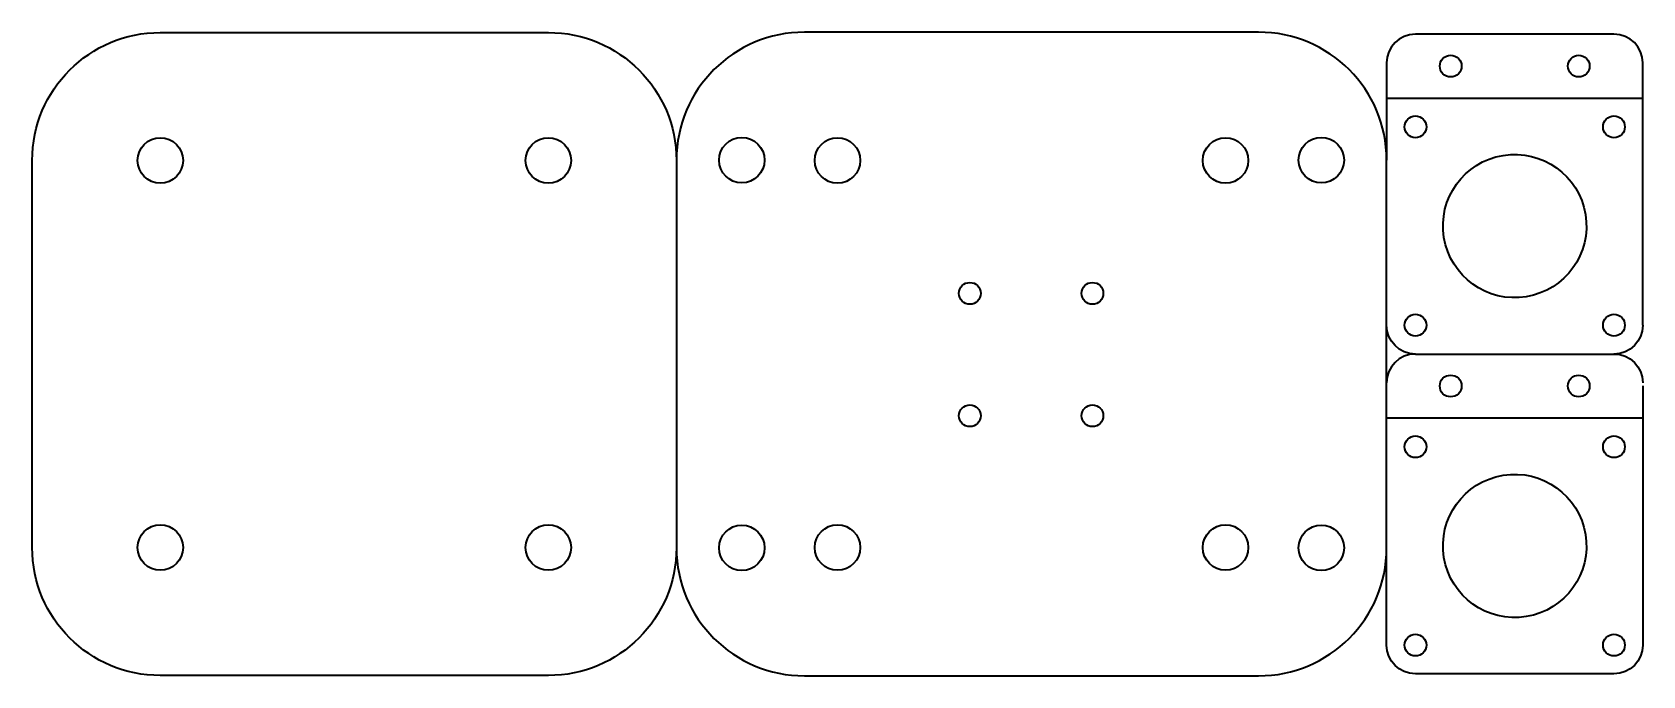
# Model space of a CAD drawing. Header units: millimetres. Extents: x 5 to 256, y -106 to -5.
import ezdxf

# ---------------------------------------------------------------- set-up
doc = ezdxf.new("R2010")
doc.units = ezdxf.units.MM
doc.header["$MEASUREMENT"] = 0
doc.layers.add('Calque 1', color=7, linetype='Continuous', lineweight=0)

msp = doc.modelspace()

# ---------------------------------------------------------------- linework, layer by layer
at = {"layer": 'Calque 1', "color": 250, "lineweight": 35, "true_color": 0x1d1d1b}
for p, q in [((216.5, -15.3), (256.5, -15.3)), ((221, -55.3), (252, -55.3)), ((216.5, -65.3), (256.5, -65.3)), ((252, -105.3), (221, -105.3))]:
    msp.add_line(p, q, dxfattribs=at)
for centre, radius in [((226.5, -10.3), 1.7), ((246.5, -10.3), 1.7), ((221, -19.8), 1.7), ((25, -25.05), 3.55), ((85.6, -25.05), 3.55), ((115.8, -25), 3.55), ((130.75, -25.05), 3.55), ((191.35, -25.05), 3.55), ((206.3, -25), 3.55), ((151.42, -45.82), 1.7), ((170.56, -45.82), 1.7), ((221, -50.8), 1.7), ((226.5, -60.3), 1.7), ((246.5, -60.3), 1.7), ((151.42, -64.95), 1.7), ((170.56, -64.95), 1.7), ((221, -69.8), 1.7), ((25, -85.55), 3.55), ((85.6, -85.55), 3.55), ((115.8, -85.6), 3.55), ((130.75, -85.55), 3.55), ((191.35, -85.55), 3.55), ((206.3, -85.6), 3.55), ((221, -100.8), 1.7)]:
    msp.add_circle(centre, radius, dxfattribs=at)
for centre in [(236.5, -35.3), (236.5, -85.3)]:
    msp.add_ellipse(centre, major_axis=(11.05, 1.81), ratio=0.999998, dxfattribs=at)
for points, knots in [([(105.6, -85.6), (105.6, -96.65), (114.55, -105.6), (125.6, -105.6), (125.6, -105.6), (196.5, -105.6), (196.5, -105.6), (207.55, -105.6), (216.5, -96.65), (216.5, -85.6), (216.5, -85.6), (216.5, -25), (216.5, -25), (216.5, -13.95), (207.55, -5), (196.5, -5), (196.5, -5), (125.6, -5), (125.6, -5), (114.55, -5), (105.6, -13.95), (105.6, -25)], [0, 0, 0, 0, 1, 1, 1, 2, 2, 2, 3, 3, 3, 4, 4, 4, 5, 5, 5, 6, 6, 6, 7, 7, 7, 7]), ([(5, -85.55), (5, -96.6), (13.95, -105.55), (25, -105.55), (25, -105.55), (85.6, -105.55), (85.6, -105.55), (96.65, -105.55), (105.6, -96.6), (105.6, -85.55), (105.6, -85.55), (105.6, -25.05), (105.6, -25.05), (105.6, -14), (96.65, -5.05), (85.6, -5.05), (85.6, -5.05), (25, -5.05), (25, -5.05), (13.95, -5.05), (5, -14), (5, -25.05), (5, -25.05), (5, -85.55), (5, -85.55)], [0, 0, 0, 0, 1, 1, 1, 2, 2, 2, 3, 3, 3, 4, 4, 4, 5, 5, 5, 6, 6, 6, 7, 7, 7, 8, 8, 8, 8]), ([(256.5, -50.8), (256.5, -50.8), (256.5, -9.8), (256.5, -9.8), (256.5, -7.31), (254.49, -5.3), (252, -5.3), (252, -5.3), (221, -5.3), (221, -5.3), (218.51, -5.3), (216.5, -7.31), (216.5, -9.8), (216.5, -9.8), (216.5, -25), (216.5, -25)], [0, 0, 0, 0, 1, 1, 1, 2, 2, 2, 3, 3, 3, 4, 4, 4, 5, 5, 5, 5]), ([(252, -21.5), (252.94, -21.5), (253.7, -20.74), (253.7, -19.8), (253.7, -18.86), (252.94, -18.1), (252, -18.1), (251.06, -18.1), (250.3, -18.86), (250.3, -19.8), (250.3, -20.74), (251.06, -21.5), (252, -21.5)], [0, 0, 0, 0, 1, 1, 1, 2, 2, 2, 3, 3, 3, 4, 4, 4, 4]), ([(252, -52.5), (252.94, -52.5), (253.7, -51.74), (253.7, -50.8), (253.7, -49.86), (252.94, -49.1), (252, -49.1), (251.06, -49.1), (250.3, -49.86), (250.3, -50.8), (250.3, -51.74), (251.06, -52.5), (252, -52.5)], [0, 0, 0, 0, 1, 1, 1, 2, 2, 2, 3, 3, 3, 4, 4, 4, 4]), ([(256.5, -60.3), (256.5, -60.3), (256.5, -100.8), (256.5, -100.8), (256.5, -103.29), (254.49, -105.3), (252, -105.3)], [0, 0, 0, 0, 1, 1, 1, 2, 2, 2, 2]), ([(252, -71.5), (252.94, -71.5), (253.7, -70.74), (253.7, -69.8), (253.7, -68.86), (252.94, -68.1), (252, -68.1), (251.06, -68.1), (250.3, -68.86), (250.3, -69.8), (250.3, -70.74), (251.06, -71.5), (252, -71.5)], [0, 0, 0, 0, 1, 1, 1, 2, 2, 2, 3, 3, 3, 4, 4, 4, 4]), ([(221, -105.3), (218.51, -105.3), (216.5, -103.29), (216.5, -100.8), (216.5, -100.8), (216.5, -85.6), (216.5, -85.6)], [0, 0, 0, 0, 1, 1, 1, 2, 2, 2, 2]), ([(252, -102.5), (252.94, -102.5), (253.7, -101.74), (253.7, -100.8), (253.7, -99.86), (252.94, -99.1), (252, -99.1), (251.06, -99.1), (250.3, -99.86), (250.3, -100.8), (250.3, -101.74), (251.06, -102.5), (252, -102.5)], [0, 0, 0, 0, 1, 1, 1, 2, 2, 2, 3, 3, 3, 4, 4, 4, 4])]:
    msp.add_open_spline(points, degree=3, knots=knots, dxfattribs=at)
for points in [[(221, -55.3), (218.51, -55.3), (216.5, -53.29), (216.5, -50.8)], [(256.5, -50.8), (256.5, -53.29), (254.49, -55.3), (252, -55.3)], [(221, -55.3), (218.51, -55.3), (216.5, -57.31), (216.5, -59.8)], [(252, -55.3), (254.49, -55.3), (256.5, -57.31), (256.5, -59.8)]]:
    msp.add_open_spline(points, degree=3, dxfattribs=at)

doc.saveas('drawing.dxf')
